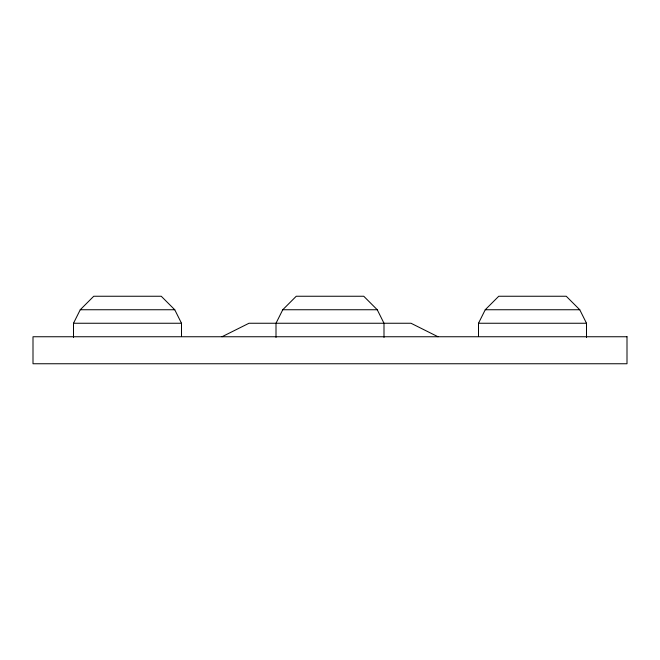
<?xml version="1.0" encoding="UTF-8"?>
<svg xmlns="http://www.w3.org/2000/svg" width="660" height="660" viewBox="0 0 660 660"><rect width="100%" height="100%" fill="white"/><g stroke="black" fill="none" stroke-linecap="round" stroke-linejoin="round"><path stroke-width="0.99" d="M73.499 337.425L73.499 323.251L80.248 309.746L93.753 296.249L161.246 296.249L174.751 309.746L181.5 323.251L181.5 336.542M383.996 337.425L383.996 323.251L377.248 309.746L363.751 296.249L296.249 296.249L282.752 309.746L276.004 323.251L276.004 337.425M478.5 336.542L478.5 323.251L485.248 309.746L498.754 296.249L566.247 296.249L579.752 309.746L586.501 323.251L586.501 337.425M221.999 336.748L249.001 323.251L410.998 323.251L438.001 336.748M80.248 309.746L174.751 309.746M282.752 309.746L377.248 309.746M485.248 309.746L579.752 309.746M73.499 323.251L181.5 323.251M478.5 323.251L586.501 323.251M627 336.748L33 336.748L33 363.751L627 363.751L627 336.748"/></g></svg>
